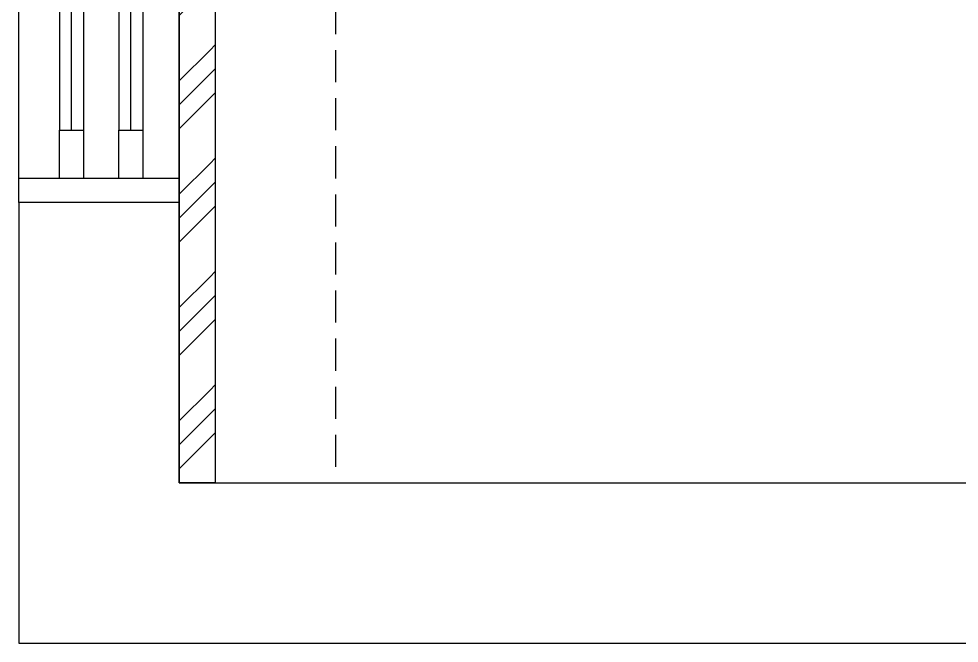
# Model space of a CAD drawing. Header units: inches. Extents: x 47110 to 276445, y 19043 to 183074.
# Drawn here: x 136477 to 137650, y 129839 to 130618 of the extents above; entities that cross this region are included whole.
import ezdxf

# ---------------------------------------------------------------- set-up
doc = ezdxf.new("R2010")
doc.units = ezdxf.units.IN
doc.header["$LTSCALE"] = 50
doc.header["$MEASUREMENT"] = 0
doc.linetypes.add('DH-HID2', pattern=[1.2, 0.8, -0.4])
for name, color, linetype in [('3.기호.계단선', 30, 'Continuous'), ('FU-FURM', 251, 'DH-HID2'), ('도면층2', 2, 'Continuous'), ('도면층4', 4, 'Continuous'), ('도면층5', 5, 'Continuous')]:
    doc.layers.add(name, color=color, linetype=linetype)

# ---------------------------------------------------------------- blocks, each defined once
blk = doc.blocks.new('fffsere')
at = {"layer": '도면층2'}
for p, q in [((51946.1, 22258.7), (51946.1, 21708.7)), ((52146.1, 22258.7), (51946.1, 22258.7)), ((52146.1, 22258.7), (52146.1, 21908.7)), ((52146.1, 21908.7), (56566.1, 21908.7)), ((51946.1, 21708.7), (56756.1, 21708.7))]:
    blk.add_line(p, q, dxfattribs=at)
at = {"layer": '도면층4'}
for p, q in [((51946.1, 22258.7), (51946.1, 24048.7)), ((52146.1, 24048.7), (52146.1, 22258.7)), ((52011.9, 22348.7), (52011.9, 23123.7)), ((52085.7, 22348.7), (52085.7, 23123.7)), ((52146.1, 22288.7), (51946.1, 22288.7)), ((52146.1, 22258.7), (51946.1, 22258.7))]:
    blk.add_line(p, q, dxfattribs=at)
for points in [[(52026.9, 22288.7), (51996.9, 22288.7), (51996.9, 22348.7), (52026.9, 22348.7)], [(52100.7, 22288.7), (52070.7, 22288.7), (52070.7, 22348.7), (52100.7, 22348.7)]]:
    blk.add_lwpolyline(points, close=True, dxfattribs=at)
at = {"layer": '도면층5'}
for p, q in [((51996.9, 23123.7), (51996.9, 22348.7)), ((52026.9, 23123.7), (52026.9, 22348.7)), ((52070.7, 23123.7), (52070.7, 22348.7)), ((52100.7, 23123.7), (52100.7, 22348.7))]:
    blk.add_line(p, q, dxfattribs=at)

msp = doc.modelspace()

# ---------------------------------------------------------------- hatches: boundary and pattern name
at = {"layer": '3.기호.계단선'}
h = msp.add_hatch(dxfattribs=at)
h.set_pattern_fill('GOST_GROUND', color=256, scale=10)
h.set_pattern_definition([(45, (84531.4, 105830.67), (141.42136, 0), [200]), (45, (84561.4, 105830.67), (141.42136, 0), [200]), (45, (84591.4, 105830.67), (141.42136, 0), [200])])
h.paths.add_polyline_path([(136677.4644833, 132139.3407211), (136722.4644833, 132139.3407211), (136722.4644833, 130039.3407211), (136677.4644833, 130039.3407211)])

# ---------------------------------------------------------------- linework, layer by layer
msp.add_lwpolyline([(136677.4644833, 132139.3407211), (136722.4644833, 132139.3407211), (136722.4644833, 130039.3407211), (136677.4644833, 130039.3407211), (136677.4644833, 132139.3407211)], dxfattribs=at)
at = {"layer": 'FU-FURM'}
msp.add_line((136872.4644833, 132139.3407211), (136872.4644833, 130039.3407211), dxfattribs=at)

# ---------------------------------------------------------------- block references
msp.add_blockref('fffsere', (84531.4049133, 108130.6654167))

doc.saveas('drawing.dxf')
